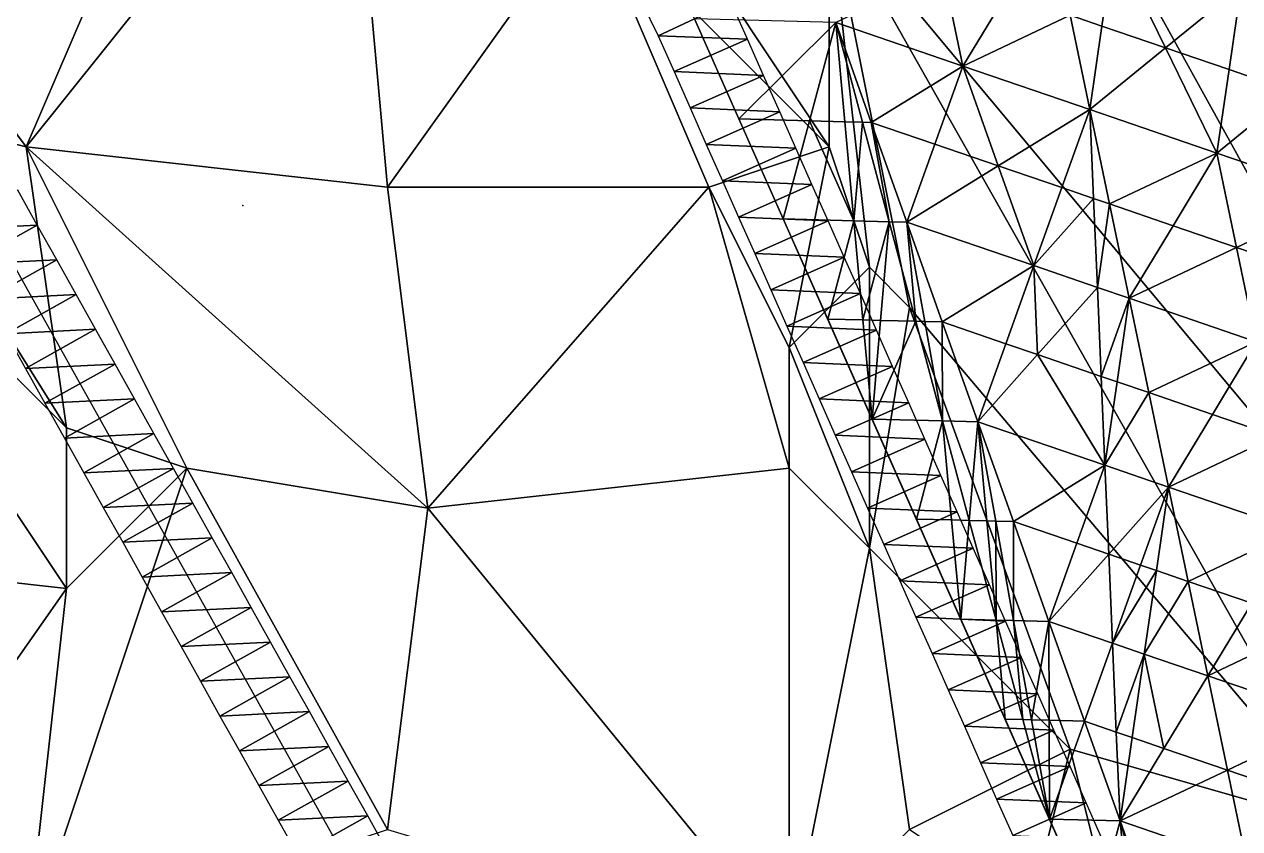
# Model space of a CAD drawing. Header units: metres. Extents: x -1103 to 901, y -902 to 905.
# Drawn here: x 737.9 to 798.4, y 412 to 452.1 of the extents above; entities that cross this region are included whole.
import ezdxf

# ---------------------------------------------------------------- set-up
doc = ezdxf.new("R2010")
doc.units = ezdxf.units.M
for name, color, linetype in [('OSM_PLAZA', 41, 'CONTINUOUS'), ('OSM_ROAD_AXES', 2, 'CONTINUOUS'), ('OSM_ROAD_SURFACE', 9, 'CONTINUOUS'), ('OSM_TERRAIN', 3, 'CONTINUOUS'), ('OSM_TREES', 3, 'CONTINUOUS')]:
    doc.layers.add(name, color=color, linetype=linetype)

msp = doc.modelspace()

# ---------------------------------------------------------------- linework, layer by layer
at = {"layer": 'OSM_PLAZA'}
for points in [[(791.581, 452.018, 5.29), (792.185, 456.177, 5.193), (789.999, 452.56, 5.35)], [(791.581, 452.018, 5.29), (794.746, 450.934, 5.17), (792.185, 456.177, 5.193)], [(794.746, 450.934, 5.17), (798.514, 454.009, 4.924), (792.185, 456.177, 5.193)], [(784.648, 450.026, 5.628), (783.669, 454.728, 5.591), (778.319, 452.194, 6.164)], [(784.648, 450.026, 5.628), (786.834, 453.644, 5.471), (783.669, 454.728, 5.591)], [(789.999, 452.56, 5.35), (786.834, 453.644, 5.471), (784.648, 450.026, 5.628)], [(794.746, 450.934, 5.17), (797.911, 449.85, 5.038), (798.514, 454.009, 4.924)], [(797.911, 449.85, 5.038), (801.076, 448.766, 4.903), (798.514, 454.009, 4.924)], [(778.319, 452.194, 6.164), (771.291, 452.374, 6.412), (773.5, 447.391, 6.725)], [(790.978, 447.858, 5.387), (789.999, 452.56, 5.35), (784.648, 450.026, 5.628)], [(790.978, 447.858, 5.387), (791.581, 452.018, 5.29), (789.999, 452.56, 5.35)], [(778.319, 452.194, 6.164), (773.5, 447.391, 6.725), (777.014, 447.3, 6.706)], [(778.319, 452.194, 6.164), (777.014, 447.3, 6.706), (778.771, 447.255, 6.432)], [(780.089, 447.222, 6.04), (784.648, 450.026, 5.628), (778.319, 452.194, 6.164)], [(778.319, 452.194, 6.164), (778.771, 447.255, 6.432), (779.649, 447.233, 6.169)], [(778.319, 452.194, 6.164), (779.649, 447.233, 6.169), (780.089, 447.222, 6.04)], [(790.978, 447.858, 5.387), (794.746, 450.934, 5.17), (791.581, 452.018, 5.29)], [(790.978, 447.858, 5.387), (797.307, 445.691, 5.147), (794.746, 450.934, 5.17)], [(794.746, 450.934, 5.17), (797.307, 445.691, 5.147), (797.911, 449.85, 5.038)], [(783.253, 446.138, 5.798), (784.648, 450.026, 5.628), (780.089, 447.222, 6.04)], [(783.253, 446.138, 5.798), (786.418, 445.054, 5.621), (784.648, 450.026, 5.628)], [(786.418, 445.054, 5.621), (790.978, 447.858, 5.387), (784.648, 450.026, 5.628)], [(797.307, 445.691, 5.147), (801.076, 448.766, 4.903), (797.911, 449.85, 5.038)], [(797.307, 445.691, 5.147), (803.637, 443.523, 4.882), (801.076, 448.766, 4.903)], [(777.014, 447.3, 6.706), (773.5, 447.391, 6.725), (775.71, 442.407, 6.822)], [(789.583, 443.97, 5.513), (790.978, 447.858, 5.387), (786.418, 445.054, 5.621)], [(791.165, 443.428, 5.454), (790.978, 447.858, 5.387), (789.583, 443.97, 5.513)], [(791.957, 443.157, 5.424), (797.307, 445.691, 5.147), (790.978, 447.858, 5.387)], [(791.957, 443.157, 5.424), (790.978, 447.858, 5.387), (791.165, 443.428, 5.454)], [(777.014, 447.3, 6.706), (775.71, 442.407, 6.822), (779.223, 442.317, 6.699)], [(778.771, 447.255, 6.432), (777.014, 447.3, 6.706), (779.223, 442.317, 6.699)], [(778.771, 447.255, 6.432), (779.223, 442.317, 6.699), (779.649, 447.233, 6.169)], [(779.649, 447.233, 6.169), (779.223, 442.317, 6.699), (780.98, 442.272, 6.178)], [(779.649, 447.233, 6.169), (780.98, 442.272, 6.178), (780.089, 447.222, 6.04)], [(781.859, 442.249, 6.069), (783.253, 446.138, 5.798), (780.089, 447.222, 6.04)], [(780.089, 447.222, 6.04), (780.98, 442.272, 6.178), (781.859, 442.249, 6.069)], [(781.859, 442.249, 6.069), (786.418, 445.054, 5.621), (783.253, 446.138, 5.798)], [(795.121, 442.073, 5.304), (797.307, 445.691, 5.147), (791.957, 443.157, 5.424)], [(795.121, 442.073, 5.304), (798.286, 440.989, 5.183), (797.307, 445.691, 5.147)], [(798.286, 440.989, 5.183), (803.637, 443.523, 4.882), (797.307, 445.691, 5.147)], [(788.188, 440.082, 5.615), (786.418, 445.054, 5.621), (781.859, 442.249, 6.069)], [(788.188, 440.082, 5.615), (789.583, 443.97, 5.513), (786.418, 445.054, 5.621)], [(791.165, 443.428, 5.454), (789.583, 443.97, 5.513), (788.188, 440.082, 5.615)], [(791.353, 438.998, 5.507), (791.165, 443.428, 5.454), (788.188, 440.082, 5.615)], [(791.957, 443.157, 5.424), (791.165, 443.428, 5.454), (791.353, 438.998, 5.507)], [(792.936, 438.456, 5.453), (791.957, 443.157, 5.424), (791.353, 438.998, 5.507)], [(792.936, 438.456, 5.453), (795.121, 442.073, 5.304), (791.957, 443.157, 5.424)], [(801.451, 439.906, 5.063), (803.637, 443.523, 4.882), (798.286, 440.989, 5.183)], [(779.223, 442.317, 6.699), (775.71, 442.407, 6.822), (777.919, 437.423, 6.691)], [(779.223, 442.317, 6.699), (777.919, 437.423, 6.691), (779.676, 437.379, 6.595)], [(779.223, 442.317, 6.699), (779.676, 437.379, 6.595), (780.98, 442.272, 6.178)], [(779.676, 437.379, 6.595), (780.554, 437.356, 6.474), (780.98, 442.272, 6.178)], [(780.98, 442.272, 6.178), (780.554, 437.356, 6.474), (782.311, 437.311, 6.216)], [(780.98, 442.272, 6.178), (782.311, 437.311, 6.216), (781.859, 442.249, 6.069)], [(783.629, 437.277, 6.112), (788.188, 440.082, 5.615), (781.859, 442.249, 6.069)], [(782.311, 437.311, 6.216), (782.75, 437.3, 6.186), (781.859, 442.249, 6.069)], [(781.859, 442.249, 6.069), (782.75, 437.3, 6.186), (783.629, 437.277, 6.112)], [(792.936, 438.456, 5.453), (798.286, 440.989, 5.183), (795.121, 442.073, 5.304)], [(799.265, 436.288, 5.22), (798.286, 440.989, 5.183), (792.936, 438.456, 5.453)], [(799.265, 436.288, 5.22), (801.451, 439.906, 5.063), (798.286, 440.989, 5.183)], [(786.794, 436.193, 5.883), (788.188, 440.082, 5.615), (783.629, 437.277, 6.112)], [(788.376, 435.651, 5.769), (788.188, 440.082, 5.615), (786.794, 436.193, 5.883)], [(791.353, 438.998, 5.507), (788.188, 440.082, 5.615), (788.376, 435.651, 5.769)], [(791.541, 434.568, 5.554), (791.353, 438.998, 5.507), (788.376, 435.651, 5.769)], [(792.936, 438.456, 5.453), (791.353, 438.998, 5.507), (791.541, 434.568, 5.554)], [(792.936, 438.456, 5.453), (791.541, 434.568, 5.554), (792.332, 434.297, 5.528)], [(793.914, 433.755, 5.474), (792.936, 438.456, 5.453), (792.332, 434.297, 5.528)], [(793.914, 433.755, 5.474), (799.265, 436.288, 5.22), (792.936, 438.456, 5.453)], [(779.676, 437.379, 6.595), (777.919, 437.423, 6.691), (780.128, 432.44, 6.416)], [(779.676, 437.379, 6.595), (780.128, 432.44, 6.416), (780.554, 437.356, 6.474)], [(780.554, 437.356, 6.474), (780.128, 432.44, 6.416), (782.311, 437.311, 6.216)], [(782.311, 437.311, 6.216), (780.128, 432.44, 6.416), (783.642, 432.35, 6.207)], [(782.311, 437.311, 6.216), (783.642, 432.35, 6.207), (782.75, 437.3, 6.186)], [(782.75, 437.3, 6.186), (783.642, 432.35, 6.207), (783.629, 437.277, 6.112)], [(785.399, 432.305, 6.12), (786.794, 436.193, 5.883), (783.629, 437.277, 6.112)], [(783.629, 437.277, 6.112), (783.642, 432.35, 6.207), (785.399, 432.305, 6.12)], [(788.376, 435.651, 5.769), (786.794, 436.193, 5.883), (785.399, 432.305, 6.12)], [(797.079, 432.671, 5.366), (799.265, 436.288, 5.22), (793.914, 433.755, 5.474)], [(797.079, 432.671, 5.366), (800.244, 431.587, 5.257), (799.265, 436.288, 5.22)], [(791.729, 430.137, 5.698), (788.376, 435.651, 5.769), (785.399, 432.305, 6.12)], [(791.729, 430.137, 5.698), (791.541, 434.568, 5.554), (788.376, 435.651, 5.769)], [(792.332, 434.297, 5.528), (791.541, 434.568, 5.554), (791.729, 430.137, 5.698)], [(793.914, 433.755, 5.474), (792.332, 434.297, 5.528), (791.729, 430.137, 5.698)], [(794.893, 429.053, 5.494), (793.914, 433.755, 5.474), (791.729, 430.137, 5.698)], [(794.893, 429.053, 5.494), (797.079, 432.671, 5.366), (793.914, 433.755, 5.474)], [(783.642, 432.35, 6.207), (780.128, 432.44, 6.416), (782.338, 427.457, 6.228)], [(783.642, 432.35, 6.207), (782.338, 427.457, 6.228), (784.094, 427.411, 6.205)], [(783.642, 432.35, 6.207), (784.094, 427.411, 6.205), (784.973, 427.389, 6.194)], [(783.642, 432.35, 6.207), (784.973, 427.389, 6.194), (785.399, 432.305, 6.12)], [(784.973, 427.389, 6.194), (785.851, 427.366, 6.182), (785.399, 432.305, 6.12)], [(787.169, 427.333, 6.103), (791.729, 430.137, 5.698), (785.399, 432.305, 6.12)], [(785.851, 427.366, 6.182), (786.291, 427.355, 6.156), (785.399, 432.305, 6.12)], [(785.399, 432.305, 6.12), (786.291, 427.355, 6.156), (787.169, 427.333, 6.103)], [(794.893, 429.053, 5.494), (800.244, 431.587, 5.257), (797.079, 432.671, 5.366)], [(801.223, 426.886, 5.279), (800.244, 431.587, 5.257), (794.893, 429.053, 5.494)], [(790.334, 426.249, 5.929), (791.729, 430.137, 5.698), (787.169, 427.333, 6.103)], [(791.916, 425.707, 5.843), (791.729, 430.137, 5.698), (790.334, 426.249, 5.929)], [(794.893, 429.053, 5.494), (791.729, 430.137, 5.698), (791.916, 425.707, 5.843)], [(794.893, 429.053, 5.494), (791.916, 425.707, 5.843), (793.499, 425.165, 5.74)], [(794.893, 429.053, 5.494), (793.499, 425.165, 5.74), (794.29, 424.894, 5.683)], [(795.872, 424.352, 5.569), (794.893, 429.053, 5.494), (794.29, 424.894, 5.683)], [(795.872, 424.352, 5.569), (801.223, 426.886, 5.279), (794.893, 429.053, 5.494)], [(784.094, 427.411, 6.205), (782.338, 427.457, 6.228), (784.547, 422.473, 6.204)], [(784.094, 427.411, 6.205), (784.547, 422.473, 6.204), (784.973, 427.389, 6.194)], [(784.973, 427.389, 6.194), (784.547, 422.473, 6.204), (786.304, 422.428, 6.181)], [(784.973, 427.389, 6.194), (786.304, 422.428, 6.181), (785.851, 427.366, 6.182)], [(786.304, 422.428, 6.181), (786.291, 427.355, 6.156), (785.851, 427.366, 6.182)], [(786.304, 422.428, 6.181), (787.182, 422.405, 6.169), (786.291, 427.355, 6.156)], [(786.291, 427.355, 6.156), (787.182, 422.405, 6.169), (787.169, 427.333, 6.103)], [(788.939, 422.36, 6.086), (790.334, 426.249, 5.929), (787.169, 427.333, 6.103)], [(787.169, 427.333, 6.103), (787.182, 422.405, 6.169), (788.939, 422.36, 6.086)], [(799.037, 423.268, 5.407), (801.223, 426.886, 5.279), (795.872, 424.352, 5.569)], [(791.916, 425.707, 5.843), (790.334, 426.249, 5.929), (788.939, 422.36, 6.086)], [(792.104, 421.277, 5.913), (791.916, 425.707, 5.843), (788.939, 422.36, 6.086)], [(793.499, 425.165, 5.74), (791.916, 425.707, 5.843), (792.104, 421.277, 5.913)], [(793.499, 425.165, 5.74), (792.104, 421.277, 5.913), (794.29, 424.894, 5.683)], [(794.29, 424.894, 5.683), (792.104, 421.277, 5.913), (793.686, 420.735, 5.826)], [(795.872, 424.352, 5.569), (794.29, 424.894, 5.683), (793.686, 420.735, 5.826)], [(796.851, 419.651, 5.652), (795.872, 424.352, 5.569), (793.686, 420.735, 5.826)], [(796.851, 419.651, 5.652), (799.037, 423.268, 5.407), (795.872, 424.352, 5.569)], [(796.851, 419.651, 5.652), (802.202, 422.184, 5.299), (799.037, 423.268, 5.407)], [(786.304, 422.428, 6.181), (784.547, 422.473, 6.204), (786.756, 417.489, 6.207)], [(786.304, 422.428, 6.181), (786.756, 417.489, 6.207), (787.635, 417.467, 6.182)], [(786.304, 422.428, 6.181), (787.635, 417.467, 6.182), (787.182, 422.405, 6.169)], [(787.635, 417.467, 6.182), (788.074, 417.456, 6.17), (787.182, 422.405, 6.169)], [(787.182, 422.405, 6.169), (788.074, 417.456, 6.17), (788.939, 422.36, 6.086)], [(788.074, 417.456, 6.17), (788.952, 417.433, 6.151), (788.939, 422.36, 6.086)], [(790.709, 417.388, 6.07), (792.104, 421.277, 5.913), (788.939, 422.36, 6.086)], [(788.939, 422.36, 6.086), (788.952, 417.433, 6.151), (790.709, 417.388, 6.07)], [(803.181, 417.483, 5.32), (802.202, 422.184, 5.299), (796.851, 419.651, 5.652)], [(792.292, 416.846, 5.983), (792.104, 421.277, 5.913), (790.709, 417.388, 6.07)], [(793.686, 420.735, 5.826), (792.104, 421.277, 5.913), (792.292, 416.846, 5.983)], [(793.686, 420.735, 5.826), (792.292, 416.846, 5.983), (793.083, 416.575, 5.939)], [(794.665, 416.033, 5.853), (793.686, 420.735, 5.826), (793.083, 416.575, 5.939)], [(796.851, 419.651, 5.652), (793.686, 420.735, 5.826), (794.665, 416.033, 5.853)], [(797.83, 414.95, 5.679), (796.851, 419.651, 5.652), (794.665, 416.033, 5.853)], [(797.83, 414.95, 5.679), (803.181, 417.483, 5.32), (796.851, 419.651, 5.652)], [(787.635, 417.467, 6.182), (786.756, 417.489, 6.207), (788.966, 412.506, 6.362)], [(787.635, 417.467, 6.182), (788.966, 412.506, 6.362), (788.074, 417.456, 6.17)], [(788.074, 417.456, 6.17), (788.966, 412.506, 6.362), (788.952, 417.433, 6.151)], [(788.952, 417.433, 6.151), (788.966, 412.506, 6.362), (790.709, 417.388, 6.07)], [(790.709, 417.388, 6.07), (788.966, 412.506, 6.362), (792.479, 412.416, 6.287)], [(792.479, 412.416, 6.287), (792.292, 416.846, 5.983), (790.709, 417.388, 6.07)], [(800.995, 413.866, 5.505), (803.181, 417.483, 5.32), (797.83, 414.95, 5.679)], [(793.083, 416.575, 5.939), (792.292, 416.846, 5.983), (792.479, 412.416, 6.287)], [(794.665, 416.033, 5.853), (793.083, 416.575, 5.939), (792.479, 412.416, 6.287)], [(797.83, 414.95, 5.679), (794.665, 416.033, 5.853), (792.479, 412.416, 6.287)], [(798.809, 410.248, 5.972), (797.83, 414.95, 5.679), (792.479, 412.416, 6.287)], [(798.809, 410.248, 5.972), (800.995, 413.866, 5.505), (797.83, 414.95, 5.679)], [(792.479, 412.416, 6.287), (788.966, 412.506, 6.362), (791.175, 407.522, 6.784)], [(792.479, 412.416, 6.287), (791.175, 407.522, 6.784), (792.932, 407.477, 6.84)], [(794.249, 407.444, 6.802), (798.809, 410.248, 5.972), (792.479, 412.416, 6.287)], [(792.479, 412.416, 6.287), (792.932, 407.477, 6.84), (793.81, 407.455, 6.817)], [(792.479, 412.416, 6.287), (793.81, 407.455, 6.817), (794.249, 407.444, 6.802)]]:
    msp.add_3dface(points, dxfattribs=at)
at = {"layer": 'OSM_ROAD_AXES'}
for points in [[(810.306, 127.471, 9.3), (821.747, 171.884, 11.731), (829.01, 203.844, 11.841), (837.787, 248.5, 13.576), (839.258, 268.871, 5.546), (836.307, 295.269, 5.199), (827.973, 324.343, 5.374), (822.546, 337.558, 5.49), (806.64, 372.638, 6.103), (771.291, 452.374, 6.322), (762.094, 471.086, 6.11), (712.055, 582.627, 7.537), (669.355, 681.064, 4.805), (618.896, 797.04, 3.148)], [(746.583, 277.763, 12.647), (757.847, 276.591, 12.697), (770.305, 277.918, 12.1), (774.903, 279.831, 11.802), (777.268, 281.744, 11.561), (779.789, 285.272, 11.19), (782.165, 289.253, 10.567), (783.647, 293.234, 10.269), (783.647, 300.003, 9.782), (782.464, 310.464, 9.037), (778.308, 323.713, 9.006), (777.424, 326.511, 9.046), (777.722, 331.521, 9.02), (779.646, 334.905, 8.96), (782.608, 337.703, 8.776), (785.571, 339.914, 8.448), (788.246, 344.626, 8.371), (788.544, 347.866, 8.373), (786.466, 352.577, 8.569), (779.293, 364.609, 9.83), (754.234, 409.963, 8.068), (730.027, 453.248, 8.745)]]:
    msp.add_polyline3d(points, dxfattribs=at)
at = {"layer": 'OSM_ROAD_SURFACE'}
for points in [[(773.103, 453.219, 6.365), (768.66, 453.192, 6.342), (769.478, 451.528, 6.446)], [(773.923, 451.372, 6.451), (773.103, 453.219, 6.365), (769.478, 451.528, 6.446)], [(773.923, 451.372, 6.451), (769.478, 451.528, 6.446), (770.266, 449.751, 6.557)], [(774.726, 449.56, 6.536), (773.923, 451.372, 6.451), (770.266, 449.751, 6.557)], [(774.726, 449.56, 6.536), (770.266, 449.751, 6.557), (771.069, 447.939, 6.671)], [(775.529, 447.748, 6.641), (774.726, 449.56, 6.536), (771.069, 447.939, 6.671)], [(775.529, 447.748, 6.641), (771.069, 447.939, 6.671), (771.873, 446.126, 6.785)], [(776.333, 445.935, 6.755), (775.529, 447.748, 6.641), (771.873, 446.126, 6.785)], [(776.333, 445.935, 6.755), (771.873, 446.126, 6.785), (772.676, 444.314, 6.898)], [(777.136, 444.123, 6.748), (776.333, 445.935, 6.755), (772.676, 444.314, 6.898)], [(738.551, 442.104, 8.497), (737.582, 443.836, 8.519), (734.091, 441.883, 8.697)], [(777.136, 444.123, 6.748), (772.676, 444.314, 6.898), (773.479, 442.502, 6.861)], [(777.94, 442.311, 6.703), (777.136, 444.123, 6.748), (773.479, 442.502, 6.861)], [(738.551, 442.104, 8.497), (734.091, 441.883, 8.697), (735.059, 440.152, 8.676)], [(739.519, 440.373, 8.492), (738.551, 442.104, 8.497), (735.059, 440.152, 8.676)], [(777.94, 442.311, 6.703), (773.479, 442.502, 6.861), (774.283, 440.69, 6.816)], [(778.743, 440.499, 6.659), (777.94, 442.311, 6.703), (774.283, 440.69, 6.816)], [(739.519, 440.373, 8.492), (735.059, 440.152, 8.676), (736.028, 438.42, 8.654)], [(740.487, 438.641, 8.487), (739.519, 440.373, 8.492), (736.028, 438.42, 8.654)], [(778.743, 440.499, 6.659), (774.283, 440.69, 6.816), (775.086, 438.878, 6.772)], [(779.546, 438.687, 6.599), (778.743, 440.499, 6.659), (775.086, 438.878, 6.772)], [(740.487, 438.641, 8.487), (736.028, 438.42, 8.654), (736.996, 436.689, 8.639)], [(741.455, 436.91, 8.482), (740.487, 438.641, 8.487), (736.996, 436.689, 8.639)], [(779.546, 438.687, 6.599), (775.086, 438.878, 6.772), (775.89, 437.066, 6.728)], [(780.35, 436.875, 6.459), (779.546, 438.687, 6.599), (775.89, 437.066, 6.728)], [(741.455, 436.91, 8.482), (736.996, 436.689, 8.639), (737.964, 434.958, 8.628)], [(742.424, 435.179, 8.477), (741.455, 436.91, 8.482), (737.964, 434.958, 8.628)], [(780.35, 436.875, 6.459), (775.89, 437.066, 6.728), (776.693, 435.253, 6.656)], [(781.153, 435.062, 6.258), (780.35, 436.875, 6.459), (776.693, 435.253, 6.656)], [(742.424, 435.179, 8.477), (737.964, 434.958, 8.628), (738.933, 433.226, 8.617)], [(743.392, 433.447, 8.472), (742.424, 435.179, 8.477), (738.933, 433.226, 8.617)], [(781.153, 435.062, 6.258), (776.693, 435.253, 6.656), (777.496, 433.441, 6.562)], [(781.956, 433.25, 6.188), (781.153, 435.062, 6.258), (777.496, 433.441, 6.562)], [(743.392, 433.447, 8.472), (738.933, 433.226, 8.617), (739.901, 431.495, 8.586)], [(744.36, 431.716, 8.467), (743.392, 433.447, 8.472), (739.901, 431.495, 8.586)], [(781.956, 433.25, 6.188), (777.496, 433.441, 6.562), (778.3, 431.629, 6.469)], [(782.76, 431.438, 6.179), (781.956, 433.25, 6.188), (778.3, 431.629, 6.469)], [(744.36, 431.716, 8.467), (739.901, 431.495, 8.586), (740.869, 429.763, 8.615)], [(745.329, 429.984, 8.469), (744.36, 431.716, 8.467), (740.869, 429.763, 8.615)], [(782.76, 431.438, 6.179), (778.3, 431.629, 6.469), (779.103, 429.817, 6.375)], [(783.563, 429.626, 6.17), (782.76, 431.438, 6.179), (779.103, 429.817, 6.375)], [(745.329, 429.984, 8.469), (740.869, 429.763, 8.615), (741.837, 428.032, 8.652)], [(746.297, 428.253, 8.424), (745.329, 429.984, 8.469), (741.837, 428.032, 8.652)], [(783.563, 429.626, 6.17), (779.103, 429.817, 6.375), (779.906, 428.005, 6.281)], [(784.367, 427.814, 6.161), (783.563, 429.626, 6.17), (779.906, 428.005, 6.281)], [(746.297, 428.253, 8.424), (741.837, 428.032, 8.652), (742.806, 426.3, 8.651)], [(747.265, 426.521, 8.384), (746.297, 428.253, 8.424), (742.806, 426.3, 8.651)], [(784.367, 427.814, 6.161), (779.906, 428.005, 6.281), (780.71, 426.192, 6.211)], [(785.17, 426.001, 6.152), (784.367, 427.814, 6.161), (780.71, 426.192, 6.211)], [(747.265, 426.521, 8.384), (742.806, 426.3, 8.651), (743.774, 424.569, 8.486)], [(748.233, 424.79, 8.344), (747.265, 426.521, 8.384), (743.774, 424.569, 8.486)], [(785.17, 426.001, 6.152), (780.71, 426.192, 6.211), (781.513, 424.38, 6.203)], [(785.973, 424.189, 6.144), (785.17, 426.001, 6.152), (781.513, 424.38, 6.203)], [(748.233, 424.79, 8.344), (743.774, 424.569, 8.486), (744.742, 422.838, 8.413)], [(749.202, 423.059, 8.304), (748.233, 424.79, 8.344), (744.742, 422.838, 8.413)], [(785.973, 424.189, 6.144), (781.513, 424.38, 6.203), (782.317, 422.568, 6.21)], [(786.777, 422.377, 6.135), (785.973, 424.189, 6.144), (782.317, 422.568, 6.21)], [(749.202, 423.059, 8.304), (744.742, 422.838, 8.413), (745.711, 421.106, 8.373)], [(750.17, 421.327, 8.264), (749.202, 423.059, 8.304), (745.711, 421.106, 8.373)], [(786.777, 422.377, 6.135), (782.317, 422.568, 6.21), (783.12, 420.756, 6.217)], [(787.58, 420.565, 6.126), (786.777, 422.377, 6.135), (783.12, 420.756, 6.217)], [(750.17, 421.327, 8.264), (745.711, 421.106, 8.373), (746.679, 419.375, 8.333)], [(751.138, 419.596, 8.224), (750.17, 421.327, 8.264), (746.679, 419.375, 8.333)], [(787.58, 420.565, 6.126), (783.12, 420.756, 6.217), (783.923, 418.944, 6.224)], [(788.384, 418.753, 6.117), (787.58, 420.565, 6.126), (783.923, 418.944, 6.224)], [(751.138, 419.596, 8.224), (746.679, 419.375, 8.333), (747.647, 417.643, 8.293)], [(752.107, 417.864, 8.184), (751.138, 419.596, 8.224), (747.647, 417.643, 8.293)], [(788.384, 418.753, 6.117), (783.923, 418.944, 6.224), (784.727, 417.132, 6.231)], [(789.187, 416.941, 6.108), (788.384, 418.753, 6.117), (784.727, 417.132, 6.231)], [(752.107, 417.864, 8.184), (747.647, 417.643, 8.293), (748.616, 415.912, 8.253)], [(753.075, 416.133, 8.145), (752.107, 417.864, 8.184), (748.616, 415.912, 8.253)], [(789.187, 416.941, 6.108), (784.727, 417.132, 6.231), (785.53, 415.319, 6.238)], [(789.99, 415.128, 6.16), (789.187, 416.941, 6.108), (785.53, 415.319, 6.238)], [(753.075, 416.133, 8.145), (748.616, 415.912, 8.253), (749.584, 414.181, 8.213)], [(754.043, 414.402, 8.105), (753.075, 416.133, 8.145), (749.584, 414.181, 8.213)], [(789.99, 415.128, 6.16), (785.53, 415.319, 6.238), (786.334, 413.507, 6.275)], [(790.794, 413.316, 6.299), (789.99, 415.128, 6.16), (786.334, 413.507, 6.275)], [(754.043, 414.402, 8.105), (749.584, 414.181, 8.213), (750.552, 412.449, 8.173)], [(755.012, 412.67, 8.065), (754.043, 414.402, 8.105), (750.552, 412.449, 8.173)], [(790.794, 413.316, 6.299), (786.334, 413.507, 6.275), (787.137, 411.695, 6.384)], [(791.597, 411.504, 6.412), (790.794, 413.316, 6.299), (787.137, 411.695, 6.384)], [(755.012, 412.67, 8.065), (750.552, 412.449, 8.173), (751.52, 410.718, 8.133)], [(755.982, 410.934, 8.091), (755.012, 412.67, 8.065), (751.52, 410.718, 8.133)]]:
    msp.add_3dface(points, dxfattribs=at)
at = {"layer": 'OSM_TERRAIN'}
for points in [[(818, 410, 4.755), (764, 544, 4.732), (776, 486, 5.307)], [(818, 410, 4.755), (844, 514, 2.166), (764, 544, 4.732)], [(778, 458, 5.694), (818, 410, 4.755), (776, 486, 5.307)], [(738, 446, 8.424), (756, 444, 7.164), (754, 466, 6.585)], [(738, 446, 8.424), (754, 466, 6.585), (744, 460, 7.614)], [(756, 444, 7.164), (766, 458, 5.996), (754, 466, 6.585)], [(738, 446, 8.424), (744, 460, 7.614), (732, 454, 8.523)], [(772, 444, 6.876), (766, 458, 5.996), (756, 444, 7.164)], [(772, 444, 6.876), (778, 446, 6.685), (766, 458, 5.996)], [(766, 458, 5.996), (778, 446, 6.685), (770, 458, 6.072)], [(778, 446, 6.685), (778, 458, 5.694), (770, 458, 6.072)], [(804, 412, 5.266), (778, 458, 5.694), (782, 438, 6.133)], [(818, 410, 4.755), (778, 458, 5.694), (804, 412, 5.266)], [(780, 440, 6.561), (782, 438, 6.133), (778, 458, 5.694)], [(780, 440, 6.561), (778, 458, 5.694), (778, 446, 6.685)], [(730, 448, 8.754), (738, 446, 8.424), (732, 454, 8.523)], [(722, 426, 9.961), (740, 424, 8.814), (724, 448, 9.585)], [(740, 424, 8.814), (740, 432, 8.506), (724, 448, 9.585)], [(724, 448, 9.585), (740, 432, 8.506), (730, 448, 8.754)], [(740, 432, 8.506), (738, 446, 8.424), (730, 448, 8.754)], [(746, 430, 8.397), (758, 428, 7.15), (738, 446, 8.424)], [(758, 428, 7.15), (756, 444, 7.164), (738, 446, 8.424)], [(740, 432, 8.506), (746, 430, 8.397), (738, 446, 8.424)], [(776, 436, 6.664), (778, 446, 6.685), (772, 444, 6.876)], [(776, 436, 6.664), (780, 440, 6.561), (778, 446, 6.685)], [(758, 428, 7.15), (772, 444, 6.876), (756, 444, 7.164)], [(758, 428, 7.15), (776, 430, 6.945), (772, 444, 6.876)], [(772, 444, 6.876), (776, 430, 6.945), (776, 436, 6.664)], [(780, 426, 6.17), (780, 440, 6.561), (776, 436, 6.664)], [(780, 426, 6.17), (782, 438, 6.133), (780, 440, 6.561)], [(780, 426, 6.17), (790, 416, 6.049), (782, 438, 6.133)], [(782, 438, 6.133), (790, 416, 6.049), (804, 412, 5.266)], [(780, 426, 6.17), (776, 436, 6.664), (776, 430, 6.945)], [(746, 430, 8.397), (740, 432, 8.506), (740, 424, 8.814)], [(738, 406, 8.375), (746, 430, 8.397), (740, 424, 8.814)], [(738, 406, 8.375), (756, 412, 7.984), (746, 430, 8.397)], [(756, 412, 7.984), (758, 428, 7.15), (746, 430, 8.397)], [(776, 406, 7.297), (776, 430, 6.945), (758, 428, 7.15)], [(776, 406, 7.297), (780, 426, 6.17), (776, 430, 6.945)], [(756, 412, 7.984), (776, 406, 7.297), (758, 428, 7.15)], [(726, 404, 9.569), (740, 424, 8.814), (722, 426, 9.961)], [(782, 412, 6.345), (780, 426, 6.17), (776, 406, 7.297)], [(782, 412, 6.345), (790, 416, 6.049), (780, 426, 6.17)], [(738, 406, 8.375), (740, 424, 8.814), (726, 404, 9.569)], [(788, 408, 6.559), (790, 416, 6.049), (782, 412, 6.345)], [(788, 408, 6.559), (792, 408, 6.678), (790, 416, 6.049)], [(792, 408, 6.678), (804, 412, 5.266), (790, 416, 6.049)]]:
    msp.add_3dface(points, dxfattribs=at)
at = {"layer": 'OSM_TREES'}
msp.add_point((748.796, 443.073, 7.682), dxfattribs=at)

doc.saveas('drawing.dxf')
